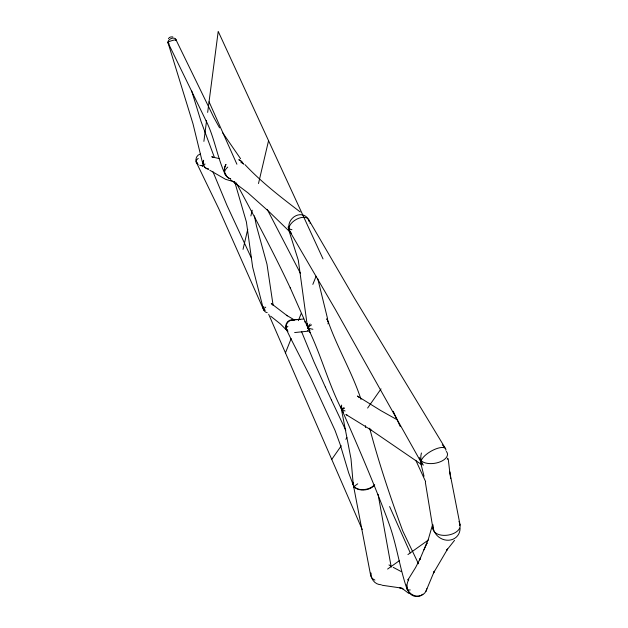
<?xml version="1.0" encoding="UTF-8"?>
<svg xmlns="http://www.w3.org/2000/svg" width="628" height="628" viewBox="0 0 628 628"><rect width="100%" height="100%" fill="white"/><g stroke="black" fill="none" stroke-linecap="round" stroke-linejoin="round"><path stroke-width="0.94" d="M432.849 526.013L432.959 524.71M203.888 141.371L206.565 120.835M207.664 112.404L218.214 31.4L323.028 258.932M447.285 459.406L447.521 458.126M243.02 249.371L247.738 229.322M250.878 215.954L252.221 210.231M258.493 183.541L268.556 140.688M408.396 579.251A10.7 9.86 44.3 0 0 407.831 580.076L415.61 567.508L420.391 558.229L419.661 559.838L428.304 539.358L432.574 524.655M285.45 352.881L291.18 338.555M298.347 320.641L301.212 313.482M312.838 284.406L316.112 276.218M423.939 549.845L427.079 542.977L426.286 544.727M425.808 591.56L434.309 571.213L433.603 572.807L447.591 549.013L446.398 550.615L454.531 540.363M331.749 459.413L341.302 445.739M345.8 439.302L346.923 437.692M367.631 408.051L381.039 388.865M168.422 38.661L168.806 38.12M387.602 569.07L399.329 560.71M407.933 554.571L428.414 539.978M169.317 37.656L170.164 37.154M167.88 42.296L192.984 123.755L201.737 159.583L203.189 164.622L203.802 164.426M205.105 164.057L203.244 164.607M170.785 36.926L172.833 36.911M294.642 332.565L307.492 331.223M303.512 319.04L295.176 319.691M292.373 319.801L300.459 319.456M381.934 585.225L401.174 588.028L399.769 587.886L403.003 588.86L401.771 588.114L408.867 593.468M234.589 181.963L225.562 179.31L209.783 170.227M219.101 158.578L213.19 157.173M201.816 165.659L202.483 165.847L201.981 165.666M393.261 567.374L401.363 571.653M397.469 419.92L380.89 410.641L357.434 396.119M293.111 319.189L286.478 315.256L287.302 315.813L271.641 303.826M309.683 332.149L310.483 332.612M388.983 564.933L390.655 565.946M346.703 414.982L370.999 429.937L369.319 428.838L421.985 464.861M307.422 330.571L308.584 331.294M230.861 179.985L247.919 192.835L269.114 211.73L288.943 230.955M234.707 182.85L236.214 183.941M202.758 166.263L201.659 165.454M300.192 211.934C280.897 197.216 261.515 182.316 244.889 164.552M270.684 316.182L280.449 323.977L285.952 329.535M442.269 444.891L443.242 445.747M222.83 132.995L240.555 158.68M445.629 448.769L354.467 298.221L308.591 219.51M289.508 230.892L335.391 309.518L421.459 462.883M219.557 127.829L213.708 117.224L175.644 39.077M300.365 273.227L267.238 209.399M345.793 430.361L331.435 400.02M236.238 182.881C254.999 217.735 273.714 252.652 290.521 288.495L290.238 287.852L308.474 329.119M290.717 338.414L310.993 378.213L335.007 430.345L340.078 444.184L348.728 473.041L354.121 487.257M206.282 121.259L168.241 43.144M418.476 563.795L402.776 530.99C390.333 497.243 378.888 462.985 369.649 428.202M286.117 328.876L290.536 338.052M325.367 387.099L331.537 400.24M196.117 161.891L218.827 208.841L263.619 309.737M325.477 387.327L313.929 361.712L301.456 331.372M393.23 411.309L400.201 426.443M415.783 460.277L425.627 481.645M251.404 258.053L227.022 205.497L212.947 171.711M206.086 120.843C214.47 137.493 217.029 156.293 224.643 173.226M304.839 321.583L305.184 322.368M209.046 101.783L236.905 164.23M389.611 506.553L410.28 552.899M341.663 409.464C328.193 383.237 321.002 354.506 307.948 328.091M268.666 314.259L362.207 529.498M458.974 521.476L459.476 522.692M327.62 319.927C336.891 347.237 352.065 371.964 361.006 399.408M341.538 409.024C357.677 445.472 373.377 482.084 387.5 519.403L390.121 526.806C397.061 547.2 399.95 568.717 407.015 589.064M230.641 178.901A10.527 9.491 -50.2 0 1 225.091 173.901L224.424 171.311A10.527 9.498 -49.5 0 1 226.001 164.45A10.527 9.491 -50.2 0 0 224.424 171.311M214.462 157.565L201.015 121.353L191.681 90.982M288.825 230.225L298.3 260.251L307.288 325.697M327.486 318.365L317.792 278.84M424.041 476.236L420.666 462.797M234.652 181.657L246.411 222.006L252.644 267.112L263.375 308.992M450.582 477.806L450.692 478.512L449.695 471.761L460.041 524.749M353.242 484.384L370.599 575.13M340.941 406.842L351.005 458.848L353.219 484.219M378.08 494.338L391.236 567.139M254.434 215.867L256.42 225.821L266.979 264.223L273.07 305.059M433.077 529.341L425.344 482.194M365.386 425.651L365.653 427.527M448.211 458.73L449.797 472.476M374.916 580.084A10.872 7.301 -9.7 0 1 370.858 572.877M381.251 584.746A11.202 10.354 -85.7 0 1 370.96 573.568M422.754 594.253A10.7 9.805 -87.2 0 1 409.966 593.586A10.7 9.805 -87.2 0 1 408.797 579.675M410.272 589.943A10.362 2.441 -19.7 0 1 407.242 588.475M426.899 588.679A10.7 9.86 44.3 0 1 415.783 595.972A10.7 9.86 44.3 0 1 406.497 585.006M459.429 523.273A13.683 8.101 -8.2 0 1 448.259 535.072A13.683 8.101 -8.2 0 1 433.037 527.708M460.065 528.117A14.004 12.607 36.4 0 1 446.798 540.206A14.004 12.607 36.4 0 1 433.022 525.981M459.39 524.286A14.004 12.607 36.4 0 1 459.735 525.526M344.411 408.428A10.849 0.699 -19.8 0 1 341.868 408.616M357.528 396.142A10.88 9.844 -60.9 0 1 359.075 397.438M347.637 415.391A10.88 9.844 -60.9 0 1 345.824 414.48M343.61 412.439A10.88 9.844 -60.9 0 1 341.608 405.076M345.11 411.002A10.857 6.202 -9 0 1 340.933 406.222M341.946 409.589A10.849 1.13 -22.6 0 1 344.089 407.611M374.1 485.138A11.343 6.759 -10 0 1 361.249 489.62A11.343 6.759 -10 0 1 353.234 483.701M374.696 484.8A11.343 7.191 -8.7 0 1 361.32 489.958A11.343 7.191 -8.7 0 1 353.297 482.759M354.577 487.752A11.335 2.182 -25.1 0 1 357.732 483.811M287.757 331.034A6.539 6.296 85 0 1 294.242 320.202M287.035 329.621A6.531 2.19 -24.9 0 1 287.922 326.277M287.907 331.325A6.531 5.856 -52.4 0 1 286.87 323.608A6.531 5.856 -52.4 0 1 294.163 320.209M310.044 330.925A10.66 10.205 84.2 0 1 307.555 323.475M327.659 321.505A10.66 10.205 84.2 0 0 327.4 320.586A10.652 5.016 -10.7 0 1 327.934 323.899M312.901 329.26A10.652 5.016 -10.7 0 1 307.453 324.652M326.599 319.526A10.645 1.931 -22.6 0 1 327.549 320.343M308.293 328.358A10.645 1.931 -22.6 0 1 311.559 324.864M326.803 318.545A10.645 4.435 -27.2 0 1 327.455 320.131M309.212 329.731A10.645 4.435 -27.2 0 1 310.193 324.009M446.32 451.438A14.059 7.481 -8.9 0 1 436.476 462.969A14.059 7.481 -8.9 0 1 419.63 457.514M443.721 446.555A14.036 12.293 -61.9 0 1 444.404 447.583M423.311 465.144A14.036 12.293 -61.9 0 1 421.427 452.984M421.812 463.276A13.997 5.189 -29.9 0 1 431.844 450.771A13.997 5.189 -29.9 0 1 445.896 450.315M291.949 229.715A11.108 4.325 -10.8 0 1 288.111 227.03M309.91 222.948A11.108 4.325 -10.8 0 1 309.996 223.364M289.901 231.394A11.108 6.343 -30.3 0 1 296.573 219.251A11.108 6.343 -30.3 0 1 309.125 221.276M291.565 233.412A11.116 9.577 -49.3 0 1 294.014 216.848A11.116 9.577 -49.3 0 1 308.929 221.025M271.257 303.536A5.134 4.655 -52.1 0 1 272.536 304.902M267.214 312.658A5.134 4.655 -52.1 0 1 263.76 306.55M265.401 310.208A5.126 2.402 -11.5 0 1 263.407 308.026M265.754 307.155A5.126 1.758 -24.3 0 0 263.634 309.384A5.126 1.758 -24.4 0 0 264.663 310.381M200.882 165.502A5.833 5.613 -74.3 0 1 199.767 165.282M198.22 164.505A5.833 5.613 -74.3 0 1 200.52 154.009M197.49 163.037A5.817 2.787 -24 0 1 198.267 158.366M211.903 156.796A6.476 6.209 -73.6 0 1 213.018 157.432A6.476 6.209 -73 0 0 211.903 156.796M203.433 160.886A6.476 6.209 -73.6 0 0 208.669 169.168A6.476 6.209 -73 0 1 203.66 160.258M226.465 175.251A10.519 5.369 -25.9 0 1 227.752 167.079M240.885 162.652A10.519 5.369 -25.9 0 1 241.592 162.84M243.217 163.798A10.519 5.369 -25.9 0 1 243.562 164.222M238.938 159.795A10.527 9.491 -50.2 0 1 243.13 163.673A10.527 9.498 -49.5 0 0 238.938 159.802M230.641 178.886A10.527 9.506 -48.9 0 1 225.075 173.909M168.563 42.374A4.231 0.463 -16.6 0 1 169.16 41.574A4.231 0.463 -16.6 0 1 174.396 40.004A4.231 0.463 -16.6 0 1 175.534 40.278M169.128 43.858A4.231 2.653 -25.8 0 1 170.753 38.732A4.231 2.653 -25.8 0 1 175.848 40.577"/></g></svg>
